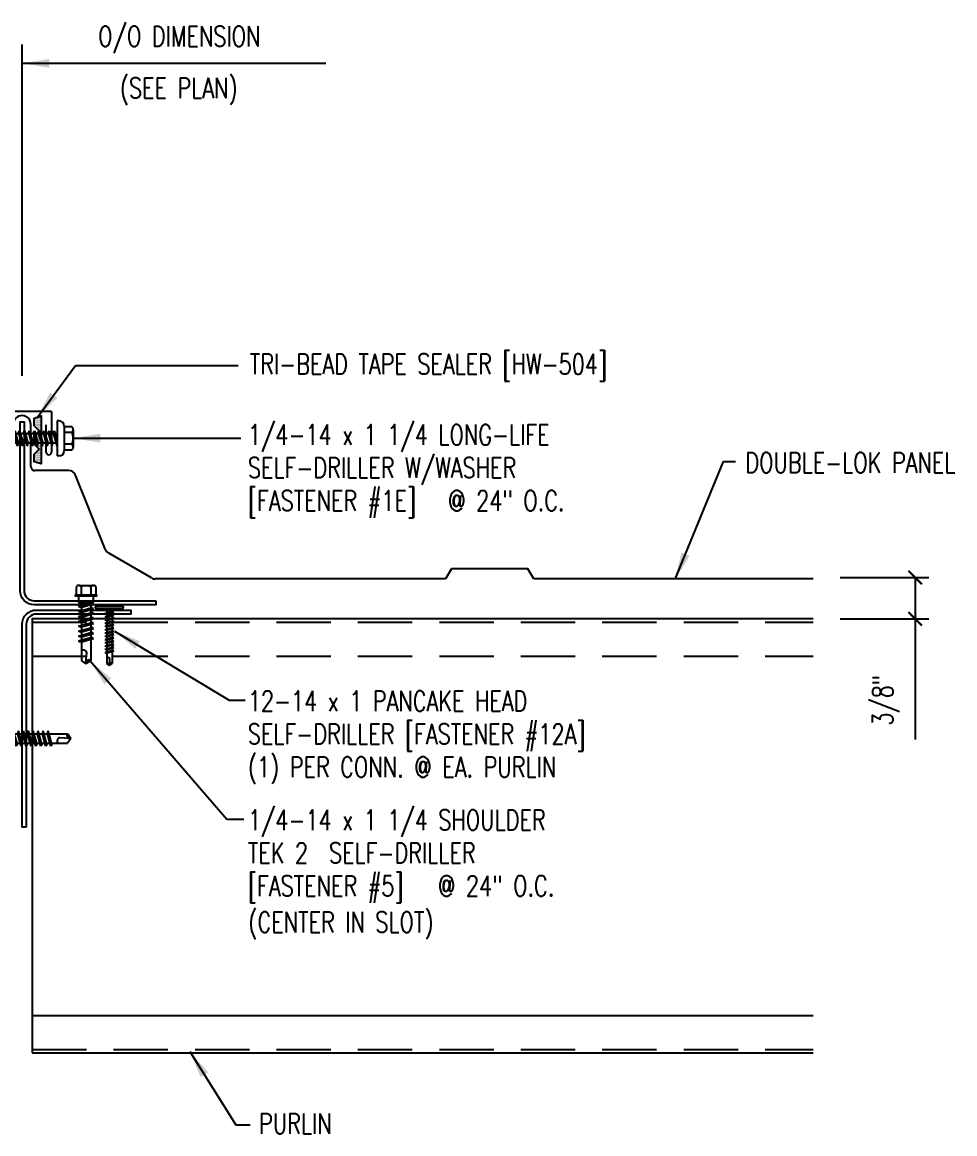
# Model space of a CAD drawing. Extents: x 10.1 to 39.7, y 12.1 to 38.
# Drawn here: x 22.56 to 39.74, y 17.56 to 38.04 of the extents above; entities that cross this region are included whole.
import ezdxf

# ---------------------------------------------------------------- set-up
doc = ezdxf.new("R2010")
doc.units = 0
doc.header["$LTSCALE"] = 4
doc.header["$MEASUREMENT"] = 0
doc.linetypes.add('HIDDEN', pattern=[0.375, 0.25, -0.125])
doc.layers.get('0').update_dxf_attribs({"linetype": 'CONTINUOUS'})
doc.layers.get('DEFPOINTS').update_dxf_attribs({"linetype": 'CONTINUOUS'})
for name, color, linetype in [('ANNTEXT', 2, 'CONTINUOUS'), ('FASTENER', 9, 'CONTINUOUS'), ('PANEL', 11, 'CONTINUOUS'), ('STLA', 10, 'CONTINUOUS'), ('TAPE', 8, 'CONTINUOUS'), ('TEXT', 2, 'CONTINUOUS'), ('TRIM', 6, 'CONTINUOUS')]:
    doc.layers.add(name, color=color, linetype=linetype)
doc.styles.add('TEXT1', font='ROMANS.shx', dxfattribs={"width": 0.75, "height": 0.375})
doc.dimstyles.new('DETAIL', dxfattribs={"dimscale": 4, "dimtxt": 0.09375, "dimasz": 0.0625, "dimexe": 0.0625, "dimexo": 0.125, "dimgap": 0.0625, "dimtad": 1, "dimdec": 4, "dimzin": 3, "dimdsep": 46, "dimlunit": 4, "dimtxsty": 'TEXT1', "dimblk": 'ARCHTICK', "dimcen": 0.0625, "dimclrd": 7, "dimclre": 7, "dimclrt": 2, "dimadec": 0, "dimazin": 0, "dimtfac": 0.59375, "dimtdec": 4, "dimtmove": 0, "dimatfit": 3, "dimfxl": 0, "dimfrac": 2, "dimtolj": 1, "dimtzin": 3, "dimarcsym": 0})
doc.dimstyles.new('DETAIL$7', dxfattribs={"dimscale": 4, "dimtxt": 0.09375, "dimasz": 0.125, "dimexe": 0.0625, "dimexo": 0.125, "dimgap": 0.0625, "dimtad": 1, "dimdec": 4, "dimzin": 3, "dimdsep": 46, "dimlunit": 4, "dimtxsty": 'TEXT1', "dimblk": 'ARCHTICK', "dimcen": 0.0625, "dimclrd": 7, "dimclre": 7, "dimclrt": 2, "dimadec": 0, "dimazin": 0, "dimtfac": 0.59375, "dimtdec": 4, "dimtmove": 2, "dimatfit": 3, "dimfxl": 0, "dimfrac": 2, "dimtolj": 1, "dimtzin": 3, "dimarcsym": 0})

# ---------------------------------------------------------------- blocks, each defined once
blk = doc.blocks.new('*X6')
at = {"color": 0}
for p, q in [((-0.434, 0.135), (-0.434, 0.135)), ((-0.434, 0.123), (-0.434, 0.123)), ((-0.422, 0.141), (-0.422, 0.141)), ((-0.422, 0.129), (-0.422, 0.129)), ((-0.422, 0.117), (-0.422, 0.117)), ((-0.422, 0.105), (-0.422, 0.105)), ((-0.422, 0.094), (-0.422, 0.094)), ((-0.422, 0.082), (-0.422, 0.082)), ((-0.41, 0.135), (-0.41, 0.135)), ((-0.41, 0.123), (-0.41, 0.123)), ((-0.41, 0.111), (-0.41, 0.111)), ((-0.41, 0.1), (-0.41, 0.1)), ((-0.41, 0.088), (-0.41, 0.088)), ((-0.41, 0.076), (-0.41, 0.076)), ((-0.41, 0.064), (-0.41, 0.064)), ((-0.41, 0.053), (-0.41, 0.053)), ((-0.41, 0.041), (-0.41, 0.041)), ((-0.398, 0.141), (-0.398, 0.141)), ((-0.398, 0.129), (-0.398, 0.129)), ((-0.398, 0.117), (-0.398, 0.117)), ((-0.398, 0.105), (-0.398, 0.105)), ((-0.398, 0.094), (-0.398, 0.094)), ((-0.398, 0.082), (-0.398, 0.082)), ((-0.398, 0.07), (-0.398, 0.07)), ((-0.398, 0.059), (-0.398, 0.059)), ((-0.398, 0.047), (-0.398, 0.047)), ((-0.398, 0.035), (-0.398, 0.035)), ((-0.398, 0.023), (-0.398, 0.023)), ((-0.387, 0.135), (-0.387, 0.135)), ((-0.387, 0.123), (-0.387, 0.123)), ((-0.387, 0.111), (-0.387, 0.111)), ((-0.387, 0.1), (-0.387, 0.1)), ((-0.387, 0.088), (-0.387, 0.088)), ((-0.387, 0.076), (-0.387, 0.076)), ((-0.387, 0.064), (-0.387, 0.064)), ((-0.387, 0.053), (-0.387, 0.053)), ((-0.387, 0.041), (-0.387, 0.041)), ((-0.387, 0.029), (-0.387, 0.029)), ((-0.375, 0.141), (-0.375, 0.141)), ((-0.375, 0.129), (-0.375, 0.129)), ((-0.375, 0.117), (-0.375, 0.117)), ((-0.375, 0.105), (-0.375, 0.105)), ((-0.375, 0.094), (-0.375, 0.094)), ((-0.375, 0.082), (-0.375, 0.082)), ((-0.375, 0.07), (-0.375, 0.07)), ((-0.375, 0.059), (-0.375, 0.059)), ((-0.375, 0.047), (-0.375, 0.047)), ((-0.375, 0.035), (-0.375, 0.035)), ((-0.375, 0.023), (-0.375, 0.023)), ((-0.363, 0.135), (-0.363, 0.135)), ((-0.363, 0.123), (-0.363, 0.123)), ((-0.363, 0.111), (-0.363, 0.111)), ((-0.363, 0.1), (-0.363, 0.1)), ((-0.363, 0.088), (-0.363, 0.088)), ((-0.363, 0.076), (-0.363, 0.076)), ((-0.363, 0.064), (-0.363, 0.064)), ((-0.363, 0.053), (-0.363, 0.053)), ((-0.363, 0.041), (-0.363, 0.041)), ((-0.363, 0.029), (-0.363, 0.029)), ((-0.352, 0.141), (-0.352, 0.141)), ((-0.352, 0.129), (-0.352, 0.129)), ((-0.352, 0.117), (-0.352, 0.117)), ((-0.352, 0.105), (-0.352, 0.105)), ((-0.352, 0.094), (-0.352, 0.094)), ((-0.352, 0.082), (-0.352, 0.082)), ((-0.352, 0.07), (-0.352, 0.07)), ((-0.352, 0.059), (-0.352, 0.059)), ((-0.352, 0.047), (-0.352, 0.047)), ((-0.352, 0.035), (-0.352, 0.035)), ((-0.352, 0.023), (-0.352, 0.023)), ((-0.34, 0.135), (-0.34, 0.135)), ((-0.34, 0.123), (-0.34, 0.123)), ((-0.34, 0.111), (-0.34, 0.111)), ((-0.34, 0.1), (-0.34, 0.1)), ((-0.34, 0.088), (-0.34, 0.088)), ((-0.34, 0.076), (-0.34, 0.076)), ((-0.34, 0.064), (-0.34, 0.064)), ((-0.34, 0.053), (-0.34, 0.053)), ((-0.34, 0.041), (-0.34, 0.041)), ((-0.34, 0.029), (-0.34, 0.029)), ((-0.328, 0.141), (-0.328, 0.141)), ((-0.328, 0.129), (-0.328, 0.129)), ((-0.328, 0.117), (-0.328, 0.117)), ((-0.328, 0.105), (-0.328, 0.105)), ((-0.328, 0.094), (-0.328, 0.094)), ((-0.328, 0.082), (-0.328, 0.082)), ((-0.328, 0.07), (-0.328, 0.07)), ((-0.328, 0.059), (-0.328, 0.059)), ((-0.328, 0.047), (-0.328, 0.047)), ((-0.328, 0.035), (-0.328, 0.035)), ((-0.328, 0.023), (-0.328, 0.023)), ((-0.316, 0.135), (-0.316, 0.135)), ((-0.316, 0.123), (-0.316, 0.123)), ((-0.316, 0.111), (-0.316, 0.111)), ((-0.316, 0.1), (-0.316, 0.1)), ((-0.316, 0.088), (-0.316, 0.088)), ((-0.316, 0.076), (-0.316, 0.076)), ((-0.316, 0.064), (-0.316, 0.064)), ((-0.316, 0.053), (-0.316, 0.053)), ((-0.316, 0.041), (-0.316, 0.041)), ((-0.316, 0.029), (-0.316, 0.029)), ((-0.305, 0.141), (-0.305, 0.141)), ((-0.305, 0.129), (-0.305, 0.129)), ((-0.305, 0.117), (-0.305, 0.117)), ((-0.305, 0.105), (-0.305, 0.105)), ((-0.305, 0.094), (-0.305, 0.094)), ((-0.305, 0.082), (-0.305, 0.082)), ((-0.305, 0.07), (-0.305, 0.07)), ((-0.305, 0.059), (-0.305, 0.059)), ((-0.305, 0.047), (-0.305, 0.047)), ((-0.305, 0.035), (-0.305, 0.035)), ((-0.305, 0.023), (-0.305, 0.023)), ((-0.293, 0.135), (-0.293, 0.135)), ((-0.293, 0.123), (-0.293, 0.123)), ((-0.293, 0.111), (-0.293, 0.111)), ((-0.293, 0.1), (-0.293, 0.1)), ((-0.293, 0.088), (-0.293, 0.088)), ((-0.293, 0.076), (-0.293, 0.076)), ((-0.293, 0.064), (-0.293, 0.064)), ((-0.293, 0.053), (-0.293, 0.053)), ((-0.293, 0.041), (-0.293, 0.041)), ((-0.293, 0.029), (-0.293, 0.029)), ((-0.281, 0.141), (-0.281, 0.141)), ((-0.281, 0.129), (-0.281, 0.129)), ((-0.281, 0.117), (-0.281, 0.117)), ((-0.281, 0.105), (-0.281, 0.105)), ((-0.281, 0.094), (-0.281, 0.094)), ((-0.281, 0.082), (-0.281, 0.082)), ((-0.281, 0.07), (-0.281, 0.07)), ((-0.281, 0.059), (-0.281, 0.059)), ((-0.281, 0.047), (-0.281, 0.047)), ((-0.281, 0.035), (-0.281, 0.035)), ((-0.281, 0.023), (-0.281, 0.023)), ((-0.27, 0.135), (-0.27, 0.135)), ((-0.27, 0.123), (-0.27, 0.123)), ((-0.27, 0.111), (-0.27, 0.111)), ((-0.27, 0.1), (-0.27, 0.1)), ((-0.27, 0.088), (-0.27, 0.088)), ((-0.27, 0.076), (-0.27, 0.076)), ((-0.27, 0.064), (-0.27, 0.064)), ((-0.27, 0.053), (-0.27, 0.053)), ((-0.27, 0.041), (-0.27, 0.041)), ((-0.27, 0.029), (-0.27, 0.029)), ((-0.258, 0.141), (-0.258, 0.141)), ((-0.258, 0.129), (-0.258, 0.129)), ((-0.258, 0.117), (-0.258, 0.117)), ((-0.258, 0.105), (-0.258, 0.105)), ((-0.258, 0.094), (-0.258, 0.094)), ((-0.258, 0.082), (-0.258, 0.082)), ((-0.258, 0.07), (-0.258, 0.07)), ((-0.258, 0.059), (-0.258, 0.059)), ((-0.258, 0.047), (-0.258, 0.047)), ((-0.258, 0.035), (-0.258, 0.035)), ((-0.258, 0.023), (-0.258, 0.023)), ((-0.246, 0.135), (-0.246, 0.135)), ((-0.246, 0.123), (-0.246, 0.123)), ((-0.246, 0.111), (-0.246, 0.111)), ((-0.246, 0.1), (-0.246, 0.1)), ((-0.246, 0.088), (-0.246, 0.088)), ((-0.246, 0.076), (-0.246, 0.076)), ((-0.246, 0.064), (-0.246, 0.064)), ((-0.246, 0.053), (-0.246, 0.053)), ((-0.246, 0.041), (-0.246, 0.041)), ((-0.234, 0.141), (-0.234, 0.141)), ((-0.234, 0.129), (-0.234, 0.129)), ((-0.234, 0.117), (-0.234, 0.117)), ((-0.234, 0.105), (-0.234, 0.105)), ((-0.234, 0.094), (-0.234, 0.094)), ((-0.234, 0.082), (-0.234, 0.082)), ((-0.234, 0.07), (-0.234, 0.07)), ((-0.234, 0.059), (-0.234, 0.059)), ((-0.234, 0.047), (-0.234, 0.047)), ((-0.223, 0.135), (-0.223, 0.135)), ((-0.223, 0.123), (-0.223, 0.123)), ((-0.223, 0.111), (-0.223, 0.111)), ((-0.223, 0.1), (-0.223, 0.1)), ((-0.223, 0.088), (-0.223, 0.088)), ((-0.223, 0.076), (-0.223, 0.076)), ((-0.223, 0.064), (-0.223, 0.064)), ((-0.211, 0.141), (-0.211, 0.141)), ((-0.211, 0.129), (-0.211, 0.129)), ((-0.211, 0.117), (-0.211, 0.117)), ((-0.211, 0.105), (-0.211, 0.105)), ((-0.211, 0.094), (-0.211, 0.094)), ((-0.211, 0.082), (-0.211, 0.082)), ((-0.211, 0.07), (-0.211, 0.07)), ((-0.199, 0.135), (-0.199, 0.135)), ((-0.199, 0.123), (-0.199, 0.123)), ((-0.199, 0.111), (-0.199, 0.111)), ((-0.199, 0.1), (-0.199, 0.1)), ((-0.199, 0.088), (-0.199, 0.088)), ((-0.188, 0.141), (-0.188, 0.141)), ((-0.188, 0.129), (-0.188, 0.129)), ((-0.188, 0.117), (-0.188, 0.117)), ((-0.188, 0.105), (-0.188, 0.105)), ((-0.188, 0.094), (-0.188, 0.094)), ((-0.176, 0.135), (-0.176, 0.135)), ((-0.176, 0.123), (-0.176, 0.123)), ((-0.176, 0.111), (-0.176, 0.111)), ((-0.164, 0.141), (-0.164, 0.141)), ((-0.164, 0.129), (-0.164, 0.129)), ((-0.164, 0.117), (-0.164, 0.117)), ((-0.164, 0.105), (-0.164, 0.105)), ((-0.152, 0.135), (-0.152, 0.135)), ((-0.152, 0.123), (-0.152, 0.123)), ((-0.152, 0.111), (-0.152, 0.111)), ((-0.152, 0.1), (-0.152, 0.1)), ((-0.141, 0.141), (-0.141, 0.141)), ((-0.141, 0.129), (-0.141, 0.129)), ((-0.141, 0.117), (-0.141, 0.117)), ((-0.141, 0.105), (-0.141, 0.105)), ((-0.141, 0.094), (-0.141, 0.094)), ((-0.141, 0.082), (-0.141, 0.082)), ((-0.129, 0.135), (-0.129, 0.135)), ((-0.129, 0.123), (-0.129, 0.123)), ((-0.129, 0.111), (-0.129, 0.111)), ((-0.129, 0.1), (-0.129, 0.1)), ((-0.129, 0.088), (-0.129, 0.088)), ((-0.129, 0.076), (-0.129, 0.076)), ((-0.117, 0.141), (-0.117, 0.141)), ((-0.117, 0.129), (-0.117, 0.129)), ((-0.117, 0.117), (-0.117, 0.117)), ((-0.117, 0.105), (-0.117, 0.105)), ((-0.117, 0.094), (-0.117, 0.094)), ((-0.117, 0.082), (-0.117, 0.082)), ((-0.117, 0.07), (-0.117, 0.07)), ((-0.117, 0.059), (-0.117, 0.059)), ((-0.105, 0.135), (-0.105, 0.135)), ((-0.105, 0.123), (-0.105, 0.123)), ((-0.105, 0.111), (-0.105, 0.111)), ((-0.105, 0.1), (-0.105, 0.1)), ((-0.105, 0.088), (-0.105, 0.088)), ((-0.105, 0.076), (-0.105, 0.076)), ((-0.105, 0.064), (-0.105, 0.064)), ((-0.105, 0.053), (-0.105, 0.053)), ((-0.094, 0.141), (-0.094, 0.141)), ((-0.094, 0.129), (-0.094, 0.129)), ((-0.094, 0.117), (-0.094, 0.117)), ((-0.094, 0.105), (-0.094, 0.105)), ((-0.094, 0.094), (-0.094, 0.094)), ((-0.094, 0.082), (-0.094, 0.082)), ((-0.094, 0.07), (-0.094, 0.07)), ((-0.094, 0.059), (-0.094, 0.059)), ((-0.094, 0.047), (-0.094, 0.047)), ((-0.094, 0.035), (-0.094, 0.035)), ((-0.082, 0.135), (-0.082, 0.135)), ((-0.082, 0.123), (-0.082, 0.123)), ((-0.082, 0.111), (-0.082, 0.111)), ((-0.082, 0.1), (-0.082, 0.1)), ((-0.082, 0.088), (-0.082, 0.088)), ((-0.082, 0.076), (-0.082, 0.076)), ((-0.082, 0.064), (-0.082, 0.064)), ((-0.082, 0.053), (-0.082, 0.053)), ((-0.082, 0.041), (-0.082, 0.041)), ((-0.082, 0.029), (-0.082, 0.029)), ((-0.07, 0.141), (-0.07, 0.141)), ((-0.07, 0.129), (-0.07, 0.129)), ((-0.07, 0.117), (-0.07, 0.117)), ((-0.07, 0.105), (-0.07, 0.105)), ((-0.07, 0.094), (-0.07, 0.094)), ((-0.07, 0.082), (-0.07, 0.082)), ((-0.07, 0.07), (-0.07, 0.07)), ((-0.07, 0.059), (-0.07, 0.059)), ((-0.07, 0.047), (-0.07, 0.047)), ((-0.07, 0.035), (-0.07, 0.035)), ((-0.07, 0.023), (-0.07, 0.023)), ((-0.059, 0.135), (-0.059, 0.135)), ((-0.059, 0.123), (-0.059, 0.123)), ((-0.059, 0.111), (-0.059, 0.111)), ((-0.059, 0.1), (-0.059, 0.1)), ((-0.059, 0.088), (-0.059, 0.088)), ((-0.059, 0.076), (-0.059, 0.076)), ((-0.059, 0.064), (-0.059, 0.064)), ((-0.059, 0.053), (-0.059, 0.053)), ((-0.059, 0.041), (-0.059, 0.041)), ((-0.059, 0.029), (-0.059, 0.029)), ((-0.047, 0.141), (-0.047, 0.141)), ((-0.047, 0.129), (-0.047, 0.129)), ((-0.047, 0.117), (-0.047, 0.117)), ((-0.047, 0.105), (-0.047, 0.105)), ((-0.047, 0.094), (-0.047, 0.094)), ((-0.047, 0.082), (-0.047, 0.082)), ((-0.047, 0.07), (-0.047, 0.07)), ((-0.047, 0.059), (-0.047, 0.059)), ((-0.047, 0.047), (-0.047, 0.047)), ((-0.047, 0.035), (-0.047, 0.035)), ((-0.047, 0.023), (-0.047, 0.023)), ((-0.035, 0.135), (-0.035, 0.135)), ((-0.035, 0.123), (-0.035, 0.123)), ((-0.035, 0.111), (-0.035, 0.111)), ((-0.035, 0.1), (-0.035, 0.1)), ((-0.035, 0.088), (-0.035, 0.088)), ((-0.035, 0.076), (-0.035, 0.076)), ((-0.035, 0.064), (-0.035, 0.064)), ((-0.035, 0.053), (-0.035, 0.053)), ((-0.035, 0.041), (-0.035, 0.041)), ((-0.035, 0.029), (-0.035, 0.029)), ((-0.023, 0.141), (-0.023, 0.141)), ((-0.023, 0.129), (-0.023, 0.129)), ((-0.023, 0.117), (-0.023, 0.117)), ((-0.023, 0.105), (-0.023, 0.105)), ((-0.023, 0.094), (-0.023, 0.094)), ((-0.023, 0.082), (-0.023, 0.082)), ((-0.023, 0.07), (-0.023, 0.07)), ((-0.023, 0.059), (-0.023, 0.059)), ((-0.023, 0.047), (-0.023, 0.047)), ((-0.023, 0.035), (-0.023, 0.035)), ((-0.023, 0.023), (-0.023, 0.023)), ((-0.012, 0.135), (-0.012, 0.135)), ((-0.012, 0.123), (-0.012, 0.123)), ((-0.012, 0.111), (-0.012, 0.111)), ((-0.012, 0.1), (-0.012, 0.1)), ((-0.012, 0.088), (-0.012, 0.088)), ((-0.012, 0.076), (-0.012, 0.076)), ((-0.012, 0.064), (-0.012, 0.064)), ((-0.012, 0.053), (-0.012, 0.053)), ((-0.012, 0.041), (-0.012, 0.041)), ((-0.012, 0.029), (-0.012, 0.029)), ((0, 0.141), (0, 0.141)), ((0, 0.129), (0, 0.129)), ((0, 0.117), (0, 0.117)), ((0, 0.105), (0, 0.105)), ((0, 0.094), (0, 0.094)), ((0, 0.082), (0, 0.082)), ((0, 0.07), (0, 0.07)), ((0, 0.059), (0, 0.059)), ((0, 0.047), (0, 0.047)), ((0, 0.035), (0, 0.035)), ((0, 0.023), (0, 0.023)), ((0.012, 0.135), (0.012, 0.135)), ((0.012, 0.123), (0.012, 0.123)), ((0.012, 0.111), (0.012, 0.111)), ((0.012, 0.1), (0.012, 0.1)), ((0.012, 0.088), (0.012, 0.088)), ((0.012, 0.076), (0.012, 0.076)), ((0.012, 0.064), (0.012, 0.064)), ((0.012, 0.053), (0.012, 0.053)), ((0.012, 0.041), (0.012, 0.041)), ((0.012, 0.029), (0.012, 0.029)), ((0.023, 0.141), (0.023, 0.141)), ((0.023, 0.129), (0.023, 0.129)), ((0.023, 0.117), (0.023, 0.117)), ((0.023, 0.105), (0.023, 0.105)), ((0.023, 0.094), (0.023, 0.094)), ((0.023, 0.082), (0.023, 0.082)), ((0.023, 0.07), (0.023, 0.07)), ((0.023, 0.059), (0.023, 0.059)), ((0.023, 0.047), (0.023, 0.047)), ((0.023, 0.035), (0.023, 0.035)), ((0.023, 0.023), (0.023, 0.023)), ((0.035, 0.135), (0.035, 0.135)), ((0.035, 0.123), (0.035, 0.123)), ((0.035, 0.111), (0.035, 0.111)), ((0.035, 0.1), (0.035, 0.1)), ((0.035, 0.088), (0.035, 0.088)), ((0.035, 0.076), (0.035, 0.076)), ((0.035, 0.064), (0.035, 0.064)), ((0.035, 0.053), (0.035, 0.053)), ((0.035, 0.041), (0.035, 0.041)), ((0.035, 0.029), (0.035, 0.029)), ((0.047, 0.141), (0.047, 0.141)), ((0.047, 0.129), (0.047, 0.129)), ((0.047, 0.117), (0.047, 0.117)), ((0.047, 0.105), (0.047, 0.105)), ((0.047, 0.094), (0.047, 0.094)), ((0.047, 0.082), (0.047, 0.082)), ((0.047, 0.07), (0.047, 0.07)), ((0.047, 0.059), (0.047, 0.059)), ((0.047, 0.047), (0.047, 0.047)), ((0.047, 0.035), (0.047, 0.035)), ((0.047, 0.023), (0.047, 0.023)), ((0.059, 0.135), (0.059, 0.135)), ((0.059, 0.123), (0.059, 0.123)), ((0.059, 0.111), (0.059, 0.111)), ((0.059, 0.1), (0.059, 0.1)), ((0.059, 0.088), (0.059, 0.088)), ((0.059, 0.076), (0.059, 0.076)), ((0.059, 0.064), (0.059, 0.064)), ((0.059, 0.053), (0.059, 0.053)), ((0.059, 0.041), (0.059, 0.041)), ((0.059, 0.029), (0.059, 0.029)), ((0.07, 0.141), (0.07, 0.141)), ((0.07, 0.129), (0.07, 0.129)), ((0.07, 0.117), (0.07, 0.117)), ((0.07, 0.105), (0.07, 0.105)), ((0.07, 0.094), (0.07, 0.094)), ((0.07, 0.082), (0.07, 0.082)), ((0.07, 0.07), (0.07, 0.07)), ((0.07, 0.059), (0.07, 0.059)), ((0.07, 0.047), (0.07, 0.047)), ((0.07, 0.035), (0.07, 0.035)), ((0.07, 0.023), (0.07, 0.023)), ((0.082, 0.135), (0.082, 0.135)), ((0.082, 0.123), (0.082, 0.123)), ((0.082, 0.111), (0.082, 0.111)), ((0.082, 0.1), (0.082, 0.1)), ((0.082, 0.088), (0.082, 0.088)), ((0.082, 0.076), (0.082, 0.076)), ((0.082, 0.064), (0.082, 0.064)), ((0.082, 0.053), (0.082, 0.053)), ((0.082, 0.041), (0.082, 0.041)), ((0.082, 0.029), (0.082, 0.029)), ((0.094, 0.141), (0.094, 0.141)), ((0.094, 0.129), (0.094, 0.129)), ((0.094, 0.117), (0.094, 0.117)), ((0.094, 0.105), (0.094, 0.105)), ((0.094, 0.094), (0.094, 0.094)), ((0.094, 0.082), (0.094, 0.082)), ((0.094, 0.07), (0.094, 0.07)), ((0.094, 0.059), (0.094, 0.059)), ((0.094, 0.047), (0.094, 0.047)), ((0.094, 0.035), (0.094, 0.035)), ((0.105, 0.135), (0.105, 0.135)), ((0.105, 0.123), (0.105, 0.123)), ((0.105, 0.111), (0.105, 0.111)), ((0.105, 0.1), (0.105, 0.1)), ((0.105, 0.088), (0.105, 0.088)), ((0.105, 0.076), (0.105, 0.076)), ((0.105, 0.064), (0.105, 0.064)), ((0.105, 0.053), (0.105, 0.053)), ((0.117, 0.141), (0.117, 0.141)), ((0.117, 0.129), (0.117, 0.129)), ((0.117, 0.117), (0.117, 0.117)), ((0.117, 0.105), (0.117, 0.105)), ((0.117, 0.094), (0.117, 0.094)), ((0.117, 0.082), (0.117, 0.082)), ((0.117, 0.07), (0.117, 0.07)), ((0.117, 0.059), (0.117, 0.059)), ((0.129, 0.135), (0.129, 0.135)), ((0.129, 0.123), (0.129, 0.123)), ((0.129, 0.111), (0.129, 0.111)), ((0.129, 0.1), (0.129, 0.1)), ((0.129, 0.088), (0.129, 0.088)), ((0.129, 0.076), (0.129, 0.076)), ((0.141, 0.141), (0.141, 0.141)), ((0.141, 0.129), (0.141, 0.129)), ((0.141, 0.117), (0.141, 0.117)), ((0.141, 0.105), (0.141, 0.105)), ((0.141, 0.094), (0.141, 0.094)), ((0.141, 0.082), (0.141, 0.082)), ((0.152, 0.135), (0.152, 0.135)), ((0.152, 0.123), (0.152, 0.123)), ((0.152, 0.111), (0.152, 0.111)), ((0.152, 0.1), (0.152, 0.1)), ((0.164, 0.141), (0.164, 0.141)), ((0.164, 0.129), (0.164, 0.129)), ((0.164, 0.117), (0.164, 0.117)), ((0.164, 0.105), (0.164, 0.105)), ((0.176, 0.135), (0.176, 0.135)), ((0.176, 0.123), (0.176, 0.123)), ((0.176, 0.111), (0.176, 0.111)), ((0.188, 0.141), (0.188, 0.141)), ((0.188, 0.129), (0.188, 0.129)), ((0.188, 0.117), (0.188, 0.117)), ((0.188, 0.105), (0.188, 0.105)), ((0.188, 0.094), (0.188, 0.094)), ((0.199, 0.135), (0.199, 0.135)), ((0.199, 0.123), (0.199, 0.123)), ((0.199, 0.111), (0.199, 0.111)), ((0.199, 0.1), (0.199, 0.1)), ((0.199, 0.088), (0.199, 0.088)), ((0.211, 0.141), (0.211, 0.141)), ((0.211, 0.129), (0.211, 0.129)), ((0.211, 0.117), (0.211, 0.117)), ((0.211, 0.105), (0.211, 0.105)), ((0.211, 0.094), (0.211, 0.094)), ((0.211, 0.082), (0.211, 0.082)), ((0.211, 0.07), (0.211, 0.07)), ((0.223, 0.135), (0.223, 0.135)), ((0.223, 0.123), (0.223, 0.123)), ((0.223, 0.111), (0.223, 0.111)), ((0.223, 0.1), (0.223, 0.1)), ((0.223, 0.088), (0.223, 0.088)), ((0.223, 0.076), (0.223, 0.076)), ((0.223, 0.064), (0.223, 0.064)), ((0.234, 0.141), (0.234, 0.141)), ((0.234, 0.129), (0.234, 0.129)), ((0.234, 0.117), (0.234, 0.117)), ((0.234, 0.105), (0.234, 0.105)), ((0.234, 0.094), (0.234, 0.094)), ((0.234, 0.082), (0.234, 0.082)), ((0.234, 0.07), (0.234, 0.07)), ((0.234, 0.059), (0.234, 0.059)), ((0.234, 0.047), (0.234, 0.047)), ((0.246, 0.135), (0.246, 0.135)), ((0.246, 0.123), (0.246, 0.123)), ((0.246, 0.111), (0.246, 0.111)), ((0.246, 0.1), (0.246, 0.1)), ((0.246, 0.088), (0.246, 0.088)), ((0.246, 0.076), (0.246, 0.076)), ((0.246, 0.064), (0.246, 0.064)), ((0.246, 0.053), (0.246, 0.053)), ((0.246, 0.041), (0.246, 0.041)), ((0.258, 0.141), (0.258, 0.141)), ((0.258, 0.129), (0.258, 0.129)), ((0.258, 0.117), (0.258, 0.117)), ((0.258, 0.105), (0.258, 0.105)), ((0.258, 0.094), (0.258, 0.094)), ((0.258, 0.082), (0.258, 0.082)), ((0.258, 0.07), (0.258, 0.07)), ((0.258, 0.059), (0.258, 0.059)), ((0.258, 0.047), (0.258, 0.047)), ((0.258, 0.035), (0.258, 0.035)), ((0.258, 0.023), (0.258, 0.023)), ((0.27, 0.135), (0.27, 0.135)), ((0.27, 0.123), (0.27, 0.123)), ((0.27, 0.111), (0.27, 0.111)), ((0.27, 0.1), (0.27, 0.1)), ((0.27, 0.088), (0.27, 0.088)), ((0.27, 0.076), (0.27, 0.076)), ((0.27, 0.064), (0.27, 0.064)), ((0.27, 0.053), (0.27, 0.053)), ((0.27, 0.041), (0.27, 0.041)), ((0.27, 0.029), (0.27, 0.029)), ((0.281, 0.141), (0.281, 0.141)), ((0.281, 0.129), (0.281, 0.129)), ((0.281, 0.117), (0.281, 0.117)), ((0.281, 0.105), (0.281, 0.105)), ((0.281, 0.094), (0.281, 0.094)), ((0.281, 0.082), (0.281, 0.082)), ((0.281, 0.07), (0.281, 0.07)), ((0.281, 0.059), (0.281, 0.059)), ((0.281, 0.047), (0.281, 0.047)), ((0.281, 0.035), (0.281, 0.035)), ((0.281, 0.023), (0.281, 0.023)), ((0.293, 0.135), (0.293, 0.135)), ((0.293, 0.123), (0.293, 0.123)), ((0.293, 0.111), (0.293, 0.111)), ((0.293, 0.1), (0.293, 0.1)), ((0.293, 0.088), (0.293, 0.088)), ((0.293, 0.076), (0.293, 0.076)), ((0.293, 0.064), (0.293, 0.064)), ((0.293, 0.053), (0.293, 0.053)), ((0.293, 0.041), (0.293, 0.041)), ((0.293, 0.029), (0.293, 0.029)), ((0.305, 0.141), (0.305, 0.141)), ((0.305, 0.129), (0.305, 0.129)), ((0.305, 0.117), (0.305, 0.117)), ((0.305, 0.105), (0.305, 0.105)), ((0.305, 0.094), (0.305, 0.094)), ((0.305, 0.082), (0.305, 0.082)), ((0.305, 0.07), (0.305, 0.07)), ((0.305, 0.059), (0.305, 0.059)), ((0.305, 0.047), (0.305, 0.047)), ((0.305, 0.035), (0.305, 0.035)), ((0.305, 0.023), (0.305, 0.023)), ((0.316, 0.135), (0.316, 0.135)), ((0.316, 0.123), (0.316, 0.123)), ((0.316, 0.111), (0.316, 0.111)), ((0.316, 0.1), (0.316, 0.1)), ((0.316, 0.088), (0.316, 0.088)), ((0.316, 0.076), (0.316, 0.076)), ((0.316, 0.064), (0.316, 0.064)), ((0.316, 0.053), (0.316, 0.053)), ((0.316, 0.041), (0.316, 0.041)), ((0.316, 0.029), (0.316, 0.029)), ((0.328, 0.141), (0.328, 0.141)), ((0.328, 0.129), (0.328, 0.129)), ((0.328, 0.117), (0.328, 0.117)), ((0.328, 0.105), (0.328, 0.105)), ((0.328, 0.094), (0.328, 0.094)), ((0.328, 0.082), (0.328, 0.082)), ((0.328, 0.07), (0.328, 0.07)), ((0.328, 0.059), (0.328, 0.059)), ((0.328, 0.047), (0.328, 0.047)), ((0.328, 0.035), (0.328, 0.035)), ((0.328, 0.023), (0.328, 0.023)), ((0.34, 0.135), (0.34, 0.135)), ((0.34, 0.123), (0.34, 0.123)), ((0.34, 0.111), (0.34, 0.111)), ((0.34, 0.1), (0.34, 0.1)), ((0.34, 0.088), (0.34, 0.088)), ((0.34, 0.076), (0.34, 0.076)), ((0.34, 0.064), (0.34, 0.064)), ((0.34, 0.053), (0.34, 0.053)), ((0.34, 0.041), (0.34, 0.041)), ((0.34, 0.029), (0.34, 0.029)), ((0.352, 0.141), (0.352, 0.141)), ((0.352, 0.129), (0.352, 0.129)), ((0.352, 0.117), (0.352, 0.117)), ((0.352, 0.105), (0.352, 0.105)), ((0.352, 0.094), (0.352, 0.094)), ((0.352, 0.082), (0.352, 0.082)), ((0.352, 0.07), (0.352, 0.07)), ((0.352, 0.059), (0.352, 0.059)), ((0.352, 0.047), (0.352, 0.047)), ((0.352, 0.035), (0.352, 0.035)), ((0.352, 0.023), (0.352, 0.023)), ((0.363, 0.135), (0.363, 0.135)), ((0.363, 0.123), (0.363, 0.123)), ((0.363, 0.111), (0.363, 0.111)), ((0.363, 0.1), (0.363, 0.1)), ((0.363, 0.088), (0.363, 0.088)), ((0.363, 0.076), (0.363, 0.076)), ((0.363, 0.064), (0.363, 0.064)), ((0.363, 0.053), (0.363, 0.053)), ((0.363, 0.041), (0.363, 0.041)), ((0.363, 0.029), (0.363, 0.029)), ((0.375, 0.141), (0.375, 0.141)), ((0.375, 0.129), (0.375, 0.129)), ((0.375, 0.117), (0.375, 0.117)), ((0.375, 0.105), (0.375, 0.105)), ((0.375, 0.094), (0.375, 0.094)), ((0.375, 0.082), (0.375, 0.082)), ((0.375, 0.07), (0.375, 0.07)), ((0.375, 0.059), (0.375, 0.059)), ((0.375, 0.047), (0.375, 0.047)), ((0.375, 0.035), (0.375, 0.035)), ((0.375, 0.023), (0.375, 0.023)), ((0.387, 0.135), (0.387, 0.135)), ((0.387, 0.123), (0.387, 0.123)), ((0.387, 0.111), (0.387, 0.111)), ((0.387, 0.1), (0.387, 0.1)), ((0.387, 0.088), (0.387, 0.088)), ((0.387, 0.076), (0.387, 0.076)), ((0.387, 0.064), (0.387, 0.064)), ((0.387, 0.053), (0.387, 0.053)), ((0.387, 0.041), (0.387, 0.041)), ((0.387, 0.029), (0.387, 0.029)), ((0.398, 0.141), (0.398, 0.141)), ((0.398, 0.129), (0.398, 0.129)), ((0.398, 0.117), (0.398, 0.117)), ((0.398, 0.105), (0.398, 0.105)), ((0.398, 0.094), (0.398, 0.094)), ((0.398, 0.082), (0.398, 0.082)), ((0.398, 0.07), (0.398, 0.07)), ((0.398, 0.059), (0.398, 0.059)), ((0.398, 0.047), (0.398, 0.047)), ((0.398, 0.035), (0.398, 0.035)), ((0.398, 0.023), (0.398, 0.023)), ((0.41, 0.135), (0.41, 0.135)), ((0.41, 0.123), (0.41, 0.123)), ((0.41, 0.111), (0.41, 0.111)), ((0.41, 0.1), (0.41, 0.1)), ((0.41, 0.088), (0.41, 0.088)), ((0.41, 0.076), (0.41, 0.076)), ((0.41, 0.064), (0.41, 0.064)), ((0.41, 0.053), (0.41, 0.053)), ((0.41, 0.041), (0.41, 0.041)), ((0.422, 0.141), (0.422, 0.141)), ((0.422, 0.129), (0.422, 0.129)), ((0.422, 0.117), (0.422, 0.117)), ((0.422, 0.105), (0.422, 0.105)), ((0.422, 0.094), (0.422, 0.094)), ((0.422, 0.082), (0.422, 0.082)), ((0.434, 0.135), (0.434, 0.135)), ((0.434, 0.123), (0.434, 0.123))]:
    blk.add_line(p, q, dxfattribs=at)
blk = doc.blocks.new('MB_DBTAP')
at = {"layer": 'TAPE', "color": 9}
blk.add_lwpolyline([(-0.403, 0.018), (-0.442, 0.141), (0.442, 0.141), (0.403, 0.018), (0.26, 0.018), (0.17, 0.109), (0.079, 0.018), (0, 0.018), (-0.079, 0.018), (-0.17, 0.109), (-0.26, 0.018)], close=True, dxfattribs=at)
at = {"layer": 'TAPE', "color": 251}
blk.add_blockref('*X6', (0, 0), dxfattribs=at)
blk = doc.blocks.new('MB_DW3')
at = {"layer": 'FASTENER'}
for p, q in [((-0.215, 0.305), (-0.215, 0.171)), ((-0.161, 0.337), (0.161, 0.337)), ((-0.107, 0.305), (-0.107, 0.171)), ((0.107, 0.305), (0.107, 0.171)), ((0.215, 0.305), (0.215, 0.171)), ((-0.324, 0.071), (-0.324, 0.037)), ((-0.324, 0.037), (0.324, 0.037)), ((-0.224, 0.171), (0.215, 0.171)), ((-0.139, -0.016), (0.046, 0.037)), ((-0.104, -0.036), (0.139, 0.033)), ((-0.086, 0.037), (0.086, 0.037)), ((-0.086, 0.037), (-0.086, -0.001)), ((0.086, 0.037), (0.133, 0.037)), ((0.086, 0.018), (0.086, -0.042)), ((0.139, 0.033), (0.133, 0.037)), ((0.324, 0.071), (0.324, 0.037)), ((-0.104, -0.036), (-0.139, -0.016)), ((-0.139, -0.107), (0.104, -0.038)), ((-0.104, -0.127), (-0.139, -0.107)), ((-0.139, -0.198), (0.104, -0.128)), ((-0.104, -0.218), (-0.139, -0.198)), ((-0.104, -0.127), (0.139, -0.058)), ((-0.104, -0.218), (0.139, -0.149)), ((-0.086, -0.031), (-0.086, -0.092)), ((-0.086, -0.122), (-0.086, -0.183)), ((0.086, -0.073), (0.086, -0.133)), ((0.086, -0.164), (0.086, -0.224)), ((0.139, -0.058), (0.104, -0.038)), ((0.139, -0.149), (0.104, -0.128)), ((-0.139, -0.289), (0.104, -0.219)), ((-0.104, -0.309), (-0.139, -0.289)), ((-0.139, -0.38), (0.104, -0.31)), ((-0.104, -0.4), (-0.139, -0.38)), ((-0.139, -0.47), (0.104, -0.401)), ((-0.104, -0.309), (0.139, -0.239)), ((-0.104, -0.4), (0.139, -0.33)), ((-0.086, -0.213), (-0.086, -0.274)), ((-0.086, -0.304), (-0.086, -0.364)), ((-0.086, -0.395), (-0.086, -0.455)), ((0.086, -0.255), (0.086, -0.315)), ((0.086, -0.345), (0.086, -0.406)), ((0.139, -0.239), (0.104, -0.219)), ((0.139, -0.33), (0.104, -0.31)), ((0.139, -0.421), (0.104, -0.401)), ((-0.104, -0.491), (-0.139, -0.47)), ((-0.139, -0.561), (0.104, -0.492)), ((-0.104, -0.581), (-0.139, -0.561)), ((-0.139, -0.652), (0.104, -0.583)), ((-0.104, -0.491), (0.139, -0.421)), ((-0.104, -0.581), (0.139, -0.512)), ((-0.104, -0.672), (0.139, -0.603)), ((-0.086, -0.486), (-0.086, -0.546)), ((-0.086, -0.577), (-0.086, -0.637)), ((0.086, -0.436), (0.086, -0.497)), ((0.086, -0.527), (0.086, -0.588)), ((0.139, -0.512), (0.104, -0.492)), ((0.139, -0.603), (0.104, -0.583)), ((-0.104, -0.672), (-0.139, -0.652)), ((-0.139, -0.743), (0.104, -0.674)), ((-0.104, -0.763), (-0.139, -0.743)), ((-0.104, -0.763), (0.139, -0.694)), ((-0.086, -0.667), (-0.086, -0.728)), ((-0.086, -0.758), (-0.086, -1.05)), ((0.086, -0.618), (0.086, -0.679)), ((0.086, -0.709), (0.086, -1.05)), ((0.139, -0.694), (0.104, -0.674)), ((-0.002, -1.095), (0.014, -0.909)), ((0, -1.111), (-0.086, -1.05)), ((0, -1.111), (0.086, -1.05))]:
    blk.add_line(p, q, dxfattribs=at)
for centre, radius, start, end in [((-0.161, 0.274), 0.0628, 29.8754, 150.1246), ((0, 0.141), 0.196, 56.9974, 123.0026), ((0.161, 0.274), 0.0628, 29.8754, 150.1246), ((-0.224, 0.071), 0.1, 90, 180), ((0.224, 0.071), 0.1, 0, 90), ((-0.046, -0.921), 0.0615, 11.1445, 130.906), ((0.054, -1.097), 0.0563, 55.4585, 194.8454)]:
    blk.add_arc(centre, radius, start, end, dxfattribs=at)
blk = doc.blocks.new('MB_DO5')
for p, q in [((-0.193, 0.018), (0.193, 0.018)), ((-0.193, 0), (0.193, 0)), ((-0.181, 0.167), (-0.181, 0.018)), ((-0.181, 0.018), (0.181, 0.018)), ((-0.135, 0.193), (0.135, 0.193)), ((-0.089, 0.167), (-0.089, 0.018)), ((0.089, 0.167), (0.089, 0.018)), ((0.181, 0.167), (0.181, 0.018)), ((-0.139, 0), (-0.139, -0.123)), ((-0.139, -0.123), (0.139, -0.123)), ((-0.139, -0.194), (0.104, -0.124)), ((-0.104, -0.214), (-0.139, -0.194)), ((-0.104, -0.214), (0.139, -0.145)), ((-0.086, -0.123), (-0.086, -0.179)), ((0.086, -0.16), (0.086, -0.22)), ((0.139, -0.145), (0.104, -0.124)), ((0.139, -0.123), (0.139, 0)), ((-0.139, -0.285), (0.104, -0.215)), ((-0.104, -0.305), (-0.139, -0.285)), ((-0.139, -0.376), (0.104, -0.306)), ((-0.104, -0.396), (-0.139, -0.376)), ((-0.139, -0.466), (0.104, -0.397)), ((-0.104, -0.305), (0.139, -0.235)), ((-0.104, -0.396), (0.139, -0.326)), ((-0.086, -0.209), (-0.086, -0.27)), ((-0.086, -0.3), (-0.086, -0.36)), ((-0.086, -0.391), (-0.086, -0.451)), ((0.086, -0.251), (0.086, -0.311)), ((0.086, -0.341), (0.086, -0.402)), ((0.139, -0.235), (0.104, -0.215)), ((0.139, -0.326), (0.104, -0.306)), ((0.139, -0.417), (0.104, -0.397)), ((-0.104, -0.487), (-0.139, -0.466)), ((-0.139, -0.557), (0.104, -0.488)), ((-0.104, -0.577), (-0.139, -0.557)), ((-0.139, -0.648), (0.104, -0.579)), ((-0.104, -0.487), (0.139, -0.417)), ((-0.104, -0.577), (0.139, -0.508)), ((-0.104, -0.668), (0.139, -0.599)), ((-0.086, -0.482), (-0.086, -0.542)), ((-0.086, -0.572), (-0.086, -0.633)), ((0.086, -0.432), (0.086, -0.493)), ((0.086, -0.523), (0.086, -0.584)), ((0.086, -0.614), (0.086, -0.675)), ((0.139, -0.508), (0.104, -0.488)), ((0.139, -0.599), (0.104, -0.579)), ((-0.104, -0.668), (-0.139, -0.648)), ((-0.139, -0.739), (0.104, -0.67)), ((-0.104, -0.759), (-0.139, -0.739)), ((-0.139, -0.83), (0.104, -0.761)), ((-0.104, -0.759), (0.139, -0.69)), ((-0.104, -0.85), (0.139, -0.781)), ((-0.086, -0.663), (-0.086, -0.724)), ((-0.086, -0.754), (-0.086, -0.815)), ((0.086, -0.705), (0.086, -0.766)), ((0.086, -0.796), (0.086, -1.189)), ((0.139, -0.69), (0.104, -0.67)), ((0.139, -0.781), (0.104, -0.761)), ((-0.104, -0.85), (-0.139, -0.83)), ((-0.086, -0.845), (-0.086, -1.189)), ((0, -1.25), (-0.086, -1.189)), ((-0.002, -1.234), (0.014, -1.048)), ((0, -1.25), (0.086, -1.189))]:
    blk.add_line(p, q)
for centre, radius, start, end in [((-0.193, 0.009), 0.00894, 90, 270), ((-0.135, 0.141), 0.0527, 29.8754, 150.1246), ((0, 0.029), 0.164, 56.9974, 123.0026), ((0.135, 0.141), 0.0527, 29.8754, 150.1246), ((0.193, 0.009), 0.00894, 270, 90), ((-0.046, -1.06), 0.0615, 11.1445, 130.906), ((0.054, -1.236), 0.0563, 55.4585, 194.8454)]:
    blk.add_arc(centre, radius, start, end)
blk = doc.blocks.new('_ArchTick')
at = {"color": 0, "linetype": 'ByBlock', "const_width": 0.15}
blk.add_lwpolyline([(-0.5, -0.5), (0.5, 0.5)], dxfattribs=at)
blk = doc.blocks.new('*D7')
at = {"layer": 'ANNTEXT', "color": 7, "lineweight": -2}
for p, q in [((37.63, 27.809), (39.26, 27.809)), ((39.01, 27.809), (39.01, 27.049)), ((37.63, 27.049), (39.26, 27.049)), ((39.01, 27.049), (39.01, 24.823))]:
    blk.add_line(p, q, dxfattribs=at)
at = {"layer": 'DEFPOINTS', "color": 0}
for p in [(37.13, 27.809), (37.13, 27.049), (39.01, 27.049)]:
    blk.add_point(p, dxfattribs=at)
at = {"layer": 'ANNTEXT', "color": 7, "lineweight": -2, "xscale": 0.25, "yscale": 0.25, "zscale": 0.25}
for p, rotation in [((39.01, 27.809), 90), ((39.01, 27.049), 270)]:
    blk.add_blockref('_ArchTick', p, dxfattribs=dict(at, rotation=rotation))
at = {"layer": 'ANNTEXT', "color": 2, "insert": (38.474, 25.548), "char_height": 0.375, "attachment_point": 5, "rotation": 90, "style": 'TEXT1'}
blk.add_mtext('\\A1;3/8"', dxfattribs=at)
blk = doc.blocks.new('FD-F1e')
at = {"layer": 'TEXT', "style": 'TEXT1', "width": 0.75}
for s, p in [('1/4-14 x 1 1/4 LONG-LIFE', (0.0047, -0.0408)), ('SELF-DRILLER W/WASHER', (0.0047, -0.1926)), ('[FASTENER #1E]', (0.0047, -0.3444))]:
    blk.add_text(s, height=0.09375, dxfattribs=at).set_placement(p)
blk.add_attdef('(QUANTITY)', (0.9263, -0.3444), '', height=0.0938, dxfattribs=at)
blk = doc.blocks.new('FD-F5')
at = {"layer": 'TEXT', "style": 'TEXT1', "width": 0.75}
for s, p in [('1/4-14 x 1 1/4 SHOULDER', (0.0047, -0.0408)), ('TEK 2  SELF-DRILLER', (0.0047, -0.1926)), ('[FASTENER #5]', (0.0047, -0.3444))]:
    blk.add_text(s, height=0.09375, dxfattribs=at).set_placement(p)
blk.add_attdef('(QUANTITY)', (0.8792, -0.3444), '', height=0.0938, dxfattribs=at)
blk = doc.blocks.new('SD3')
at = {"layer": 'FASTENER'}
for p, q in [((-0.24, 0.082), (0.24, 0.082)), ((-0.24, 0.037), (0.24, 0.037)), ((-0.078, 0.008), (0.023, 0.037)), ((-0.058, -0.003), (-0.078, 0.008)), ((-0.058, -0.003), (0.08, 0.036)), ((-0.048, 0.037), (-0.048, 0.017)), ((0.05, 0.027), (0.05, -0.016)), ((-0.078, -0.052), (0.06, -0.013)), ((-0.058, -0.064), (-0.078, -0.052)), ((-0.078, -0.112), (0.06, -0.073)), ((-0.058, -0.124), (-0.078, -0.112)), ((-0.078, -0.172), (0.06, -0.133)), ((-0.058, -0.184), (-0.078, -0.172)), ((-0.078, -0.232), (0.06, -0.193)), ((-0.058, -0.064), (0.08, -0.024)), ((-0.058, -0.124), (0.08, -0.084)), ((-0.058, -0.184), (0.08, -0.144)), ((-0.058, -0.244), (0.08, -0.204)), ((-0.048, -0.001), (-0.048, -0.044)), ((-0.048, -0.061), (-0.048, -0.104)), ((-0.048, -0.121), (-0.048, -0.164)), ((-0.048, -0.181), (-0.048, -0.224)), ((0.05, -0.033), (0.05, -0.076)), ((0.05, -0.093), (0.05, -0.136)), ((0.05, -0.153), (0.05, -0.196)), ((0.08, -0.024), (0.06, -0.013)), ((0.08, -0.084), (0.06, -0.073)), ((0.08, -0.144), (0.06, -0.133)), ((0.08, -0.204), (0.06, -0.193)), ((-0.058, -0.244), (-0.078, -0.232)), ((-0.078, -0.292), (0.06, -0.253)), ((-0.058, -0.304), (-0.078, -0.292)), ((-0.078, -0.353), (0.06, -0.313)), ((-0.058, -0.364), (-0.078, -0.353)), ((-0.078, -0.413), (0.06, -0.373)), ((-0.058, -0.304), (0.08, -0.264)), ((-0.058, -0.364), (0.08, -0.325)), ((-0.058, -0.424), (0.08, -0.385)), ((-0.048, -0.241), (-0.048, -0.284)), ((-0.048, -0.301), (-0.048, -0.344)), ((-0.048, -0.361), (-0.048, -0.404)), ((0.05, -0.213), (0.05, -0.256)), ((0.05, -0.273), (0.05, -0.316)), ((0.05, -0.333), (0.05, -0.376)), ((0.05, -0.393), (0.05, -0.436)), ((0.08, -0.264), (0.06, -0.253)), ((0.08, -0.325), (0.06, -0.313)), ((0.08, -0.385), (0.06, -0.373)), ((-0.058, -0.424), (-0.078, -0.413)), ((-0.078, -0.473), (0.06, -0.433)), ((-0.058, -0.484), (-0.078, -0.473)), ((-0.078, -0.533), (0.06, -0.493)), ((-0.058, -0.544), (-0.078, -0.533)), ((-0.078, -0.593), (0.06, -0.553)), ((-0.058, -0.604), (-0.078, -0.593)), ((-0.078, -0.653), (0.06, -0.614)), ((-0.058, -0.484), (0.08, -0.445)), ((-0.058, -0.544), (0.08, -0.505)), ((-0.058, -0.604), (0.08, -0.565)), ((-0.048, -0.421), (-0.048, -0.464)), ((-0.048, -0.481), (-0.048, -0.524)), ((-0.048, -0.541), (-0.048, -0.584)), ((-0.048, -0.601), (-0.048, -0.644)), ((0.05, -0.453), (0.05, -0.496)), ((0.05, -0.513), (0.05, -0.556)), ((0.05, -0.573), (0.05, -0.616)), ((0.08, -0.445), (0.06, -0.433)), ((0.08, -0.505), (0.06, -0.493)), ((0.08, -0.565), (0.06, -0.553)), ((0.08, -0.625), (0.06, -0.614)), ((-0.058, -0.664), (-0.078, -0.653)), ((-0.078, -0.713), (0.06, -0.674)), ((-0.058, -0.724), (-0.078, -0.713)), ((-0.078, -0.773), (0.06, -0.734)), ((-0.058, -0.785), (-0.078, -0.773)), ((-0.058, -0.664), (0.08, -0.625)), ((-0.058, -0.724), (0.08, -0.685)), ((-0.058, -0.785), (0.08, -0.745)), ((-0.048, -0.662), (-0.048, -0.704)), ((-0.048, -0.722), (-0.048, -0.765)), ((-0.048, -0.782), (-0.048, -0.977)), ((0.05, -0.634), (0.05, -0.676)), ((0.05, -0.694), (0.05, -0.737)), ((0.05, -0.754), (0.05, -0.977)), ((0.08, -0.685), (0.06, -0.674)), ((0.08, -0.745), (0.06, -0.734)), ((0.001, -1.011), (-0.048, -0.977)), ((0, -1.003), (0.009, -0.896)), ((0.001, -1.011), (0.05, -0.977))]:
    blk.add_line(p, q, dxfattribs=at)
for centre, radius, start, end in [((-0.238, 0.06), 0.0227, 94.6639, 265.3361), ((0.238, 0.06), 0.0227, 274.6639, 85.3361), ((-0.025, -0.903), 0.0349, 11.1445, 130.906), ((0.032, -1.003), 0.032, 55.4585, 194.8454)]:
    blk.add_arc(centre, radius, start, end, dxfattribs=at)
blk = doc.blocks.new('FD-F12a')
at = {"layer": 'TEXT', "style": 'TEXT1', "width": 0.75}
for s, p in [('12-14 x 1 PANCAKE HEAD', (0.0047, -0.0408)), ('SELF-DRILLER [FASTENER #12A]', (0.0047, -0.1926))]:
    blk.add_text(s, height=0.09375, dxfattribs=at).set_placement(p)
blk.add_attdef('(QUANTITY)', (0.0047, -0.3444), '', height=0.0938, dxfattribs=at)
blk = doc.blocks.new('fz2')
at = {"layer": 'FASTENER'}
for p, q in [((-0.215, 0.305), (-0.215, 0.171)), ((-0.161, 0.337), (0.161, 0.337)), ((-0.107, 0.305), (-0.107, 0.171)), ((0.107, 0.305), (0.107, 0.171)), ((0.215, 0.305), (0.215, 0.171)), ((-0.324, 0.071), (-0.324, 0.037)), ((-0.324, 0.037), (0.324, 0.037)), ((-0.224, 0.171), (0.215, 0.171)), ((-0.139, -0.016), (0.046, 0.037)), ((-0.104, -0.036), (0.139, 0.033)), ((-0.086, 0.037), (0.086, 0.037)), ((-0.086, 0.037), (-0.086, -0.001)), ((0.086, 0.037), (0.133, 0.037)), ((0.086, 0.018), (0.086, -0.042)), ((0.139, 0.033), (0.133, 0.037)), ((0.324, 0.071), (0.324, 0.037)), ((-0.104, -0.036), (-0.139, -0.016)), ((-0.139, -0.107), (0.104, -0.038)), ((-0.104, -0.127), (-0.139, -0.107)), ((-0.139, -0.198), (0.104, -0.128)), ((-0.104, -0.218), (-0.139, -0.198)), ((-0.104, -0.127), (0.139, -0.058)), ((-0.104, -0.218), (0.139, -0.149)), ((-0.086, -0.031), (-0.086, -0.092)), ((-0.086, -0.122), (-0.086, -0.183)), ((0.086, -0.073), (0.086, -0.133)), ((0.086, -0.164), (0.086, -0.224)), ((0.139, -0.058), (0.104, -0.038)), ((0.139, -0.149), (0.104, -0.128)), ((-0.139, -0.289), (0.104, -0.219)), ((-0.104, -0.309), (-0.139, -0.289)), ((-0.139, -0.38), (0.104, -0.31)), ((-0.104, -0.4), (-0.139, -0.38)), ((-0.139, -0.47), (0.104, -0.401)), ((-0.104, -0.309), (0.139, -0.239)), ((-0.104, -0.4), (0.139, -0.33)), ((-0.086, -0.213), (-0.086, -0.274)), ((-0.086, -0.304), (-0.086, -0.364)), ((-0.086, -0.395), (-0.086, -0.455)), ((0.086, -0.255), (0.086, -0.315)), ((0.086, -0.345), (0.086, -0.406)), ((0.139, -0.239), (0.104, -0.219)), ((0.139, -0.33), (0.104, -0.31)), ((0.139, -0.421), (0.104, -0.401)), ((-0.104, -0.491), (-0.139, -0.47)), ((-0.139, -0.561), (0.104, -0.492)), ((-0.104, -0.581), (-0.139, -0.561)), ((-0.139, -0.652), (0.104, -0.583)), ((-0.104, -0.491), (0.139, -0.421)), ((-0.104, -0.581), (0.139, -0.512)), ((-0.104, -0.672), (0.139, -0.603)), ((-0.086, -0.486), (-0.086, -0.546)), ((-0.086, -0.577), (-0.086, -0.637)), ((0.086, -0.436), (0.086, -0.497)), ((0.086, -0.527), (0.086, -0.588)), ((0.139, -0.512), (0.104, -0.492)), ((0.139, -0.603), (0.104, -0.583)), ((-0.104, -0.672), (-0.139, -0.652)), ((-0.139, -0.743), (0.104, -0.674)), ((-0.104, -0.763), (-0.139, -0.743)), ((-0.104, -0.763), (0.139, -0.694)), ((-0.086, -0.667), (-0.086, -0.728)), ((-0.086, -0.758), (-0.086, -1.05)), ((0.086, -0.618), (0.086, -0.679)), ((0.086, -0.709), (0.086, -1.05)), ((0.139, -0.694), (0.104, -0.674)), ((-0.002, -1.095), (0.014, -0.909)), ((0, -1.111), (-0.086, -1.05)), ((0, -1.111), (0.086, -1.05))]:
    blk.add_line(p, q, dxfattribs=at)
for centre, radius, start, end in [((-0.161, 0.274), 0.0628, 29.8754, 150.1246), ((0, 0.141), 0.196, 56.9974, 123.0026), ((0.161, 0.274), 0.0628, 29.8754, 150.1246), ((-0.224, 0.071), 0.1, 90, 180), ((0.224, 0.071), 0.1, 0, 90), ((-0.046, -0.921), 0.0615, 11.1445, 130.906), ((0.054, -1.097), 0.0563, 55.4585, 194.8454)]:
    blk.add_arc(centre, radius, start, end, dxfattribs=at)

msp = doc.modelspace()

# ---------------------------------------------------------------- linework, layer by layer
at = {"layer": 'PANEL'}
for p, q in [((22.71998, 29.85746), (22.7215, 30.6312)), ((23.41765, 29.78301), (22.7944, 29.78291)), ((24.09993, 28.32307), (23.54471, 29.69731)), ((24.94541, 27.80136), (24.15841, 28.25572)), ((30.46814, 27.97052), (30.3599, 27.78301)), ((31.87665, 27.97051), (30.46814, 27.97052)), ((31.9849, 27.78301), (31.87665, 27.97051)), ((30.3599, 27.78301), (25.0139, 27.78301)), ((37.1295, 27.78301), (31.9849, 27.78301))]:
    msp.add_line(p, q, dxfattribs=at)
for centre, radius, start, end in [((22.55977, 30.63151), 0.16173, 359.89106, 176.752334), ((22.79439, 29.85732), 0.07441, 179.89106, 270.008829), ((23.41766, 29.64598), 0.13703, 21.999909, 90.001885), ((24.22676, 28.37411), 0.13671, 201.922403, 240.001171), ((25.0139, 27.92001), 0.137, 240.006446, 269.99979)]:
    msp.add_arc(centre, radius, start, end, dxfattribs=at)
at = {"layer": 'STLA', "color": 251, "linetype": 'HIDDEN'}
for p, q in [((22.74657, 26.98929), (37.1295, 26.98929)), ((22.74657, 26.35965), (37.1295, 26.35965)), ((22.74657, 19.10889), (37.1295, 19.10889))]:
    msp.add_line(p, q, dxfattribs=at)
at = {"layer": 'STLA'}
msp.add_line((22.74657, 19.73853), (37.1295, 19.73853), dxfattribs=at)
for points in [[(25.02342, 27.38142), (25.02342, 27.30672), (22.78562, 27.30672, -0.41421356), (22.52342, 27.56892), (22.52342, 30.68172), (22.59812, 30.68172), (22.59812, 27.56892, 0.41421356), (22.78562, 27.38142)], [(22.63686, 23.21094), (22.56216, 23.21094), (22.56216, 26.94874, -0.41421356), (22.82436, 27.21094), (24.56216, 27.21094), (24.56216, 27.13624), (22.82436, 27.13624, 0.41421356), (22.63686, 26.94874)]]:
    msp.add_lwpolyline(points, format="xyb", close=True, dxfattribs=at)
for points in [[(37.1295, 27.04909), (22.74657, 27.04909), (22.74657, 19.04909)], [(22.74657, 19.04909), (37.1295, 19.04909)]]:
    msp.add_lwpolyline(points, dxfattribs=at)
at = {"layer": 'TRIM', "color": 7}
msp.add_line((22.56507, 31.52527), (22.56507, 37.636), dxfattribs=at)
at = {"layer": 'TRIM'}
for p, q in [((23.10075, 30.87201), (18.96483, 30.87201)), ((23.10075, 30.87201), (23.10075, 30.12201)), ((23.007, 30.12201), (23.007, 30.62201))]:
    msp.add_line(p, q, dxfattribs=at)
msp.add_arc((23.05388, 30.12007), 0.04691, 177.637891, 2.362109, dxfattribs=at)

# ---------------------------------------------------------------- block references
at = {"layer": 'FASTENER'}
for name, p, rotation in [('MB_DW3', (23.16714, 30.37343), 270), ('fz2', (22.34643, 24.84362), 90)]:
    msp.add_blockref(name, p, dxfattribs=dict(at, rotation=rotation))
for name, p in [('MB_DO5', (23.73833, 27.46991)), ('SD3', (24.1692, 27.20222))]:
    msp.add_blockref(name, p, dxfattribs=at)
at = {"layer": 'TAPE', "rotation": 269.9999999999995}
msp.add_blockref('MB_DBTAP', (22.76808, 30.34508), dxfattribs=at)
at = {"layer": 'TEXT', "xscale": 4, "yscale": 4, "zscale": 4}
for name, p, values in [('FD-F1e', (26.70041, 30.41539), {'(QUANTITY)': '@ 24" O.C.'}), ('FD-F12a', (26.69928, 25.5076), {'(QUANTITY)': '(1) PER CONN. @ EA. PURLIN'}), ('FD-F5', (26.69984, 23.31731), {'(QUANTITY)': '@ 24" O.C.'})]:
    msp.add_blockref(name, p, dxfattribs=at).add_auto_attribs(values)

# ---------------------------------------------------------------- texts
at = {"layer": 'TEXT', "style": 'TEXT1', "width": 0.75}
for s, p in [('TRI-BEAD TAPE SEALER [HW-504]', (26.75364, 31.55488)), ('DOUBLE-LOK PANEL', (35.88148, 29.74036)), ('(CENTER IN SLOT)', (26.72821, 21.27047)), ('PURLIN', (26.9244, 17.55813))]:
    msp.add_text(s, height=0.375, dxfattribs=at).set_placement(p)
at = {"layer": 'TRIM', "color": 2, "style": 'TEXT1', "width": 0.75}
for s, p in [('O/O DIMENSION', (23.96111, 37.59723)), ('(SEE PLAN)', (24.36029, 36.64415))]:
    msp.add_text(s, height=0.375, dxfattribs=at).set_placement(p)

# ---------------------------------------------------------------- dimensions: what is measured, and where the dimension line sits
at = {"layer": 'ANNTEXT'}
dim = msp.add_linear_dim(base=(39.00966, 27.04909), p1=(37.1295, 27.80852), p2=(37.1295, 27.04909), angle=90, text='3/8"', dimstyle='DETAIL', dxfattribs=at)
dim.commit()
dim.dimension.update_dxf_attribs({"geometry": '*D7', "text_midpoint": (39.00966, 25.54847), "dimtype": 160})

# ---------------------------------------------------------------- leaders
at = {"layer": 'TEXT'}
for points in [[(22.84714, 30.7675), (23.54442, 31.71968), (26.5388, 31.71968)], [(23.50372, 30.37732), (25.2819, 30.37732), (26.58809, 30.37732)], [(34.59027, 27.77812), (35.48045, 29.95042), (35.70036, 29.95042)], [(24.2606, 26.82351), (26.37388, 25.54685), (26.66999, 25.54685)], [(23.81378, 26.27305), (26.33449, 23.35475), (26.64267, 23.35475)]]:
    msp.add_leader(points, dimstyle='DETAIL$7', dxfattribs=at)
msp.add_leader([(25.65255, 19.07244), (26.49446, 17.72399), (26.76182, 17.72399)], dimstyle='DETAIL$7', override={"dimtad": 0}, dxfattribs=at)
at = {"layer": 'TRIM'}
msp.add_leader([(22.56507, 37.28626), (24.68388, 37.28626), (28.15453, 37.28626)], dimstyle='DETAIL$7', dxfattribs=at)

doc.saveas('drawing.dxf')
